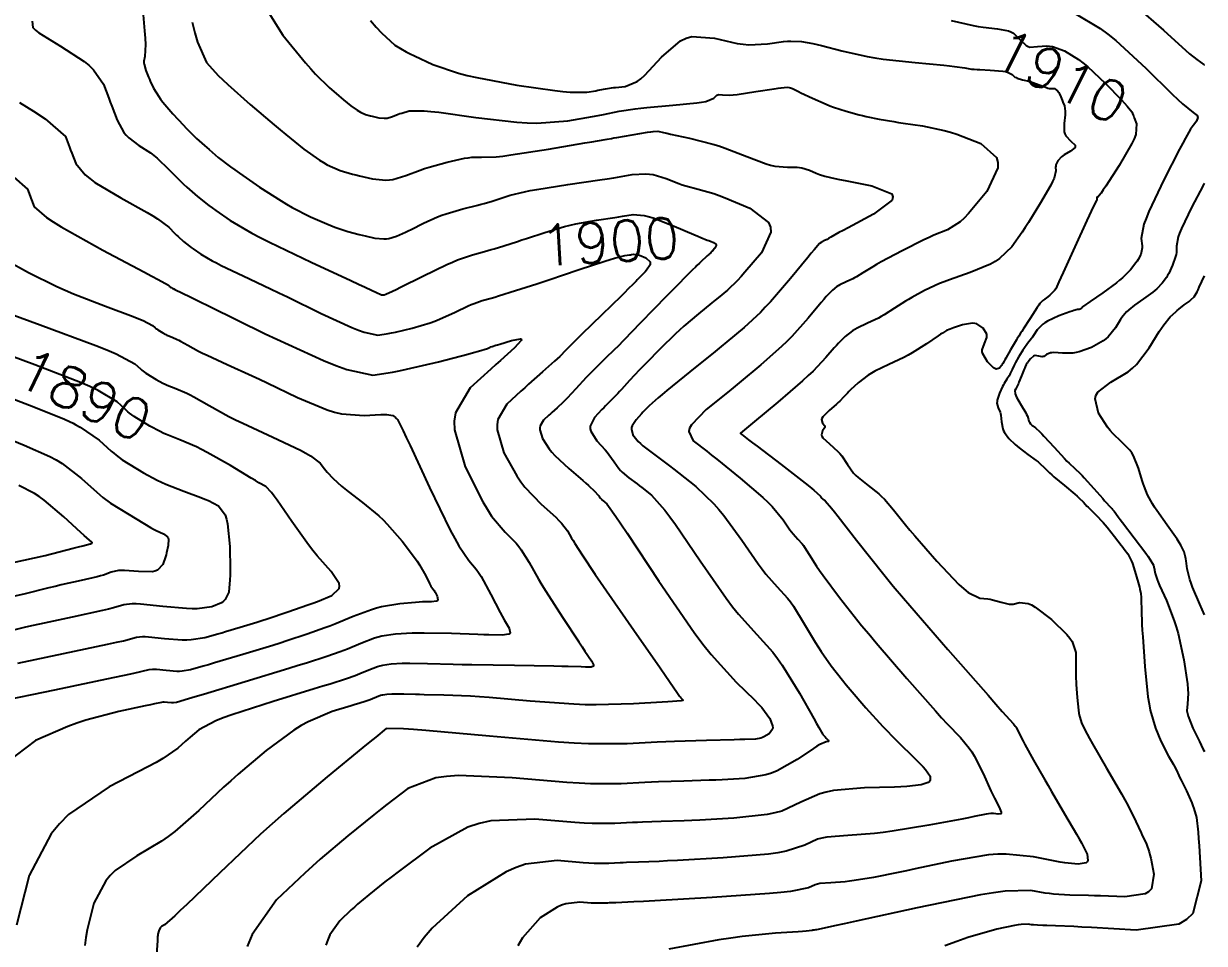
# Model space of a CAD drawing. Header units: metres. Extents: x 837476 to 838477, y 1189012 to 1191014.
# Drawn here: x 838366.5 to 838476.5, y 1189099.2 to 1189184.9 of the extents above; entities that cross this region are included whole.
import ezdxf

# ---------------------------------------------------------------- set-up
doc = ezdxf.new("R2010")
doc.units = ezdxf.units.M
doc.header["$LTSCALE"] = 0.3
doc.layers.add('COTAS 10', color=1, linetype='Continuous')
doc.layers.add('COTAS INT', color=252, linetype='Continuous')
doc.styles.get("Standard").update_dxf_attribs({"font": 'simplex.shx'})

msp = doc.modelspace()

# ---------------------------------------------------------------- linework, layer by layer
at = {"layer": 'COTAS 10'}
for points in [[(838367.297, 1189185.096), (838367.361, 1189184.512), (838367.6, 1189184.276), (838367.934, 1189184.009), (838369.941, 1189182.776), (838372.156, 1189181.357), (838372.621, 1189180.972), (838373.022, 1189180.59), (838373.938, 1189179.241), (838374.44, 1189177.921), (838374.58, 1189177.558), (838374.72, 1189177.197), (838375.231, 1189175.898), (838375.854, 1189174.749), (838376.065, 1189174.481), (838376.292, 1189174.235), (838377.251, 1189173.527), (838378.327, 1189172.842), (838378.629, 1189172.61), (838378.932, 1189172.359), (838380.037, 1189171.301), (838381.122, 1189170.198), (838381.412, 1189169.919), (838381.697, 1189169.651), (838382.69, 1189168.779), (838383.744, 1189167.949), (838384.068, 1189167.708), (838384.405, 1189167.462), (838385.739, 1189166.534), (838387.764, 1189165.355), (838388.538, 1189164.951), (838389.404, 1189164.514), (838393.301, 1189162.654), (838396.981, 1189160.952), (838397.711, 1189160.614), (838398.315, 1189160.333), (838399.452, 1189159.8), (838399.723, 1189159.675), (838399.781, 1189159.652), (838399.831, 1189159.634), (838399.952, 1189159.608), (838400.043, 1189159.622), (838400.075, 1189159.628), (838400.109, 1189159.635), (838400.257, 1189159.67), (838400.884, 1189159.955), (838401.22, 1189160.119), (838401.627, 1189160.321), (838403.685, 1189161.358), (838405.928, 1189162.442), (838406.452, 1189162.673), (838406.934, 1189162.874), (838408.323, 1189163.352), (838409.447, 1189163.651), (838409.762, 1189163.74), (838410.078, 1189163.831), (838410.347, 1189163.914), (838411.232, 1189164.183), (838412.525, 1189164.599), (838412.929, 1189164.732), (838413.353, 1189164.872), (838415.05, 1189165.439), (838416.9, 1189165.988), (838417.42, 1189166.118), (838417.944, 1189166.237), (838419.864, 1189166.584), (838421.571, 1189166.837), (838421.96, 1189166.896), (838422.312, 1189166.951), (838423.283, 1189167.111), (838424.315, 1189167.024), (838424.706, 1189166.922), (838425.143, 1189166.788), (838427.102, 1189166.022), (838428.946, 1189165.226), (838429.311, 1189165.072), (838429.612, 1189164.945), (838430.173, 1189164.727), (838430.356, 1189164.674), (838430.419, 1189164.651), (838430.488, 1189164.625), (838430.78, 1189164.503), (838431, 1189164.335), (838431.023, 1189164.279), (838431.03, 1189164.221), (838430.917, 1189163.977), (838430.722, 1189163.747), (838430.677, 1189163.696), (838430.635, 1189163.651), (838430.516, 1189163.536), (838430.407, 1189163.445), (838430.371, 1189163.416), (838430.333, 1189163.385), (838430.175, 1189163.257), (838429.559, 1189162.663), (838429.464, 1189162.569), (838429.232, 1189162.338), (838429.097, 1189162.203), (838428.836, 1189161.942), (838426.844, 1189159.935), (838424.796, 1189157.856), (838424.366, 1189157.415), (838423.995, 1189157.034), (838423.151, 1189156.144), (838422.516, 1189155.477), (838422.277, 1189155.236), (838422.01, 1189154.97), (838420.819, 1189153.804), (838419.545, 1189152.547), (838419.227, 1189152.224), (838418.924, 1189151.912), (838417.951, 1189150.872), (838417.151, 1189150.008), (838416.956, 1189149.806), (838416.772, 1189149.621), (838416.206, 1189149.085), (838415.713, 1189148.649), (838415.576, 1189148.527), (838415.439, 1189148.404), (838414.942, 1189147.954), (838414.623, 1189147.413), (838414.598, 1189147.233), (838414.6, 1189147.04), (838414.837, 1189146.235), (838415.47, 1189145.264), (838415.721, 1189144.966), (838416.006, 1189144.657), (838417.311, 1189143.434), (838418.605, 1189142.315), (838418.883, 1189142.069), (838419.126, 1189141.852), (838419.714, 1189141.301), (838420.017, 1189140.984), (838420.08, 1189140.913), (838420.135, 1189140.851), (838420.257, 1189140.691), (838420.332, 1189140.585), (838420.357, 1189140.557), (838420.384, 1189140.53), (838420.494, 1189140.438), (838420.622, 1189140.343), (838420.66, 1189140.314), (838420.699, 1189140.283), (838420.848, 1189140.163), (838421.684, 1189138.982), (838422.156, 1189138.282), (838422.731, 1189137.421), (838425.677, 1189132.964), (838428.986, 1189128.17), (838429.791, 1189127.095), (838430.548, 1189126.131), (838432.878, 1189123.56), (838434.586, 1189121.913), (838434.95, 1189121.53), (838435.268, 1189121.18), (838436.021, 1189120.179), (838436.285, 1189119.475), (838436.293, 1189119.311), (838436.273, 1189119.161), (838435.968, 1189118.729), (838435.477, 1189118.447), (838435.34, 1189118.391), (838435.203, 1189118.344), (838434.702, 1189118.254), (838433.695, 1189118.216), (838433.239, 1189118.203), (838432.705, 1189118.188), (838430.137, 1189118.124), (838427.135, 1189118.031), (838426.328, 1189117.998), (838425.531, 1189117.962), (838422.743, 1189117.806), (838419.122, 1189117.807), (838417.801, 1189117.869), (838416.341, 1189117.959), (838409.919, 1189118.507), (838403.986, 1189119.058), (838402.834, 1189119.148), (838401.896, 1189119.212), (838400.284, 1189119.221), (838399.303, 1189118.432), (838398.764, 1189117.993), (838398.108, 1189117.459), (838394.771, 1189114.733), (838390.746, 1189111.327), (838389.657, 1189110.364), (838388.578, 1189109.391), (838384.771, 1189105.806), (838381.707, 1189102.847), (838381.096, 1189102.269), (838380.589, 1189101.796), (838379.614, 1189100.963), (838379.35, 1189100.784), (838379.291, 1189100.723), (838379.237, 1189100.659), (838379.094, 1189100.386), (838379.012, 1189100.065), (838378.997, 1189099.97), (838378.985, 1189099.871), (838378.972, 1189099.492), (838378.842, 1189097.717)], [(838452.934, 1189185.171), (838454.958, 1189184.704), (838455.442, 1189184.611), (838455.893, 1189184.535), (838457.245, 1189184.39), (838458.259, 1189184.211), (838458.496, 1189184.112), (838458.715, 1189183.992), (838459.348, 1189183.382), (838459.909, 1189182.826), (838460.082, 1189182.742), (838460.263, 1189182.687), (838460.98, 1189182.736), (838461.83, 1189182.824), (838462.094, 1189182.793), (838462.371, 1189182.738), (838463.474, 1189182.339), (838464.783, 1189181.533), (838465.19, 1189181.222), (838465.615, 1189180.873), (838467.308, 1189179.292), (838468.789, 1189177.774), (838469.079, 1189177.464), (838469.318, 1189177.202), (838469.751, 1189176.656), (838469.878, 1189176.341), (838469.925, 1189176.226), (838469.976, 1189176.098), (838470.204, 1189175.535), (838470.112, 1189174.549), (838469.963, 1189174.155), (838469.759, 1189173.709), (838468.576, 1189171.66), (838467.33, 1189169.75), (838467.087, 1189169.39), (838466.889, 1189169.104), (838466.54, 1189168.686), (838466.498, 1189168.715), (838466.492, 1189168.712), (838466.489, 1189168.704), (838466.5, 1189168.634), (838466.493, 1189168.505), (838466.48, 1189168.459), (838466.461, 1189168.41), (838466.348, 1189168.195), (838465.967, 1189167.42), (838465.779, 1189167.017), (838465.554, 1189166.532), (838464.443, 1189164.1), (838463.35, 1189161.695), (838463.137, 1189161.226), (838462.963, 1189160.844), (838462.659, 1189160.176), (838462.544, 1189160.021), (838462.49, 1189159.963), (838462.426, 1189159.897), (838462.112, 1189159.6), (838461.782, 1189159.315), (838461.707, 1189159.256), (838461.64, 1189159.206), (838461.458, 1189159.097), (838461.195, 1189158.809), (838461.076, 1189158.646), (838460.938, 1189158.447), (838460.271, 1189157.427), (838459.625, 1189156.41), (838459.498, 1189156.212), (838459.395, 1189156.05), (838459.213, 1189155.77), (838459.077, 1189155.55), (838459.002, 1189155.426), (838458.912, 1189155.275), (838458.456, 1189154.501), (838458.003, 1189153.727), (838457.915, 1189153.576), (838457.844, 1189153.453), (838457.721, 1189153.234), (838457.664, 1189153.141), (838457.633, 1189153.097), (838457.596, 1189153.045), (838457.41, 1189152.79), (838457.101, 1189152.696), (838456.988, 1189152.745), (838456.862, 1189152.827), (838456.303, 1189153.395), (838455.871, 1189154.132), (838455.824, 1189154.321), (838455.809, 1189154.502), (838456.017, 1189155.102), (838456.254, 1189155.658), (838456.256, 1189155.811), (838456.232, 1189155.965), (838455.916, 1189156.521), (838455.321, 1189156.905), (838455.12, 1189156.951), (838454.903, 1189156.97), (838453.991, 1189156.821), (838453.145, 1189156.547), (838452.971, 1189156.488), (838452.822, 1189156.436), (838452.499, 1189156.308), (838452.117, 1189156.066), (838451.931, 1189155.943), (838451.709, 1189155.795), (838450.619, 1189155.055), (838449.279, 1189154.213), (838448.901, 1189154.001), (838448.519, 1189153.798), (838447.113, 1189153.139), (838445.806, 1189152.511), (838445.486, 1189152.327), (838445.185, 1189152.138), (838444.252, 1189151.421), (838443.549, 1189150.763), (838443.394, 1189150.611), (838443.256, 1189150.473), (838442.899, 1189150.087), (838442.542, 1189149.713), (838442.404, 1189149.584), (838442.25, 1189149.444), (838441.55, 1189148.842), (838440.963, 1189148.251), (838440.88, 1189148.118), (838440.83, 1189147.997), (838440.938, 1189147.67), (838441.138, 1189147.415), (838441.148, 1189147.339), (838441.137, 1189147.262), (838440.931, 1189146.964), (838440.829, 1189146.585), (838440.883, 1189146.456), (838440.973, 1189146.318), (838441.598, 1189145.73), (838442.377, 1189145.041), (838442.564, 1189144.837), (838442.738, 1189144.629), (838443.266, 1189143.832), (838443.831, 1189143.025), (838444.029, 1189142.81), (838444.246, 1189142.598), (838445.179, 1189141.867), (838446.183, 1189141.088), (838446.444, 1189140.848), (838446.698, 1189140.596), (838447.553, 1189139.598), (838448.664, 1189138.213), (838449.079, 1189137.718), (838449.54, 1189137.174), (838451.592, 1189134.806), (838453.636, 1189132.646), (838454.092, 1189132.234), (838454.5, 1189131.901), (838455.577, 1189131.371), (838456.349, 1189131.311), (838456.565, 1189131.275), (838456.782, 1189131.231), (838457.575, 1189131.001), (838458.325, 1189130.823), (838458.516, 1189130.811), (838458.699, 1189130.816), (838459.298, 1189130.968), (838460.089, 1189130.882), (838460.394, 1189130.736), (838460.735, 1189130.538), (838462.277, 1189129.381), (838463.708, 1189127.999), (838463.98, 1189127.658), (838464.198, 1189127.336), (838464.537, 1189126.323), (838464.528, 1189125.505), (838464.527, 1189125.305), (838464.526, 1189125.116), (838464.526, 1189124.531), (838464.549, 1189123.853), (838464.562, 1189123.606), (838464.578, 1189123.333), (838464.66, 1189122.135), (838464.787, 1189120.927), (838464.831, 1189120.649), (838464.879, 1189120.395), (838465.083, 1189119.682), (838465.578, 1189118.711), (838465.809, 1189118.296), (838466.082, 1189117.816), (838467.405, 1189115.554), (838468.79, 1189113.162), (838469.102, 1189112.602), (838469.382, 1189112.085), (838470.134, 1189110.584), (838470.619, 1189109.519), (838470.731, 1189109.277), (838470.833, 1189109.058), (838471.12, 1189108.455), (838471.361, 1189107.751), (838471.434, 1189107.468), (838471.509, 1189107.146), (838471.801, 1189105.665), (838471.574, 1189104.29), (838471.322, 1189104.034), (838470.988, 1189103.833), (838469.098, 1189103.56), (838466.839, 1189103.635), (838466.273, 1189103.653), (838465.731, 1189103.67), (838463.989, 1189103.722), (838462.471, 1189103.816), (838462.071, 1189103.859), (838461.68, 1189103.91), (838460.342, 1189104.156), (838457.938, 1189104.087), (838456.875, 1189103.94), (838455.639, 1189103.738), (838449.742, 1189102.543), (838444.06, 1189101.284), (838442.959, 1189101.04), (838442.064, 1189100.843), (838440.541, 1189100.51), (838440.37, 1189100.482), (838440.328, 1189100.476), (838440.289, 1189100.472), (838440.164, 1189100.463), (838440.066, 1189100.455), (838440.043, 1189100.45), (838440.023, 1189100.445), (838439.964, 1189100.418), (838439.414, 1189100.363), (838439.084, 1189100.34), (838438.677, 1189100.313), (838436.565, 1189100.188), (838433.448, 1189099.867), (838432.407, 1189099.717), (838431.29, 1189099.541), (838426.613, 1189098.682)], [(838365.952, 1189125.316), (838370.21, 1189126.211), (838374.332, 1189127.084), (838375.141, 1189127.262), (838375.806, 1189127.413), (838377.009, 1189127.729), (838377.57, 1189127.794), (838377.831, 1189127.787), (838378.137, 1189127.769), (838379.625, 1189127.611), (838381.288, 1189127.487), (838381.706, 1189127.49), (838382.105, 1189127.509), (838383.39, 1189127.715), (838384.602, 1189128.048), (838384.955, 1189128.149), (838385.316, 1189128.252), (838386.683, 1189128.656), (838388.222, 1189129.134), (838388.692, 1189129.285), (838389.181, 1189129.444), (838391.105, 1189130.084), (838392.98, 1189130.74), (838393.438, 1189130.909), (838393.871, 1189131.072), (838395.212, 1189131.617), (838395.913, 1189132.268), (838395.942, 1189132.498), (838395.899, 1189132.75), (838395.146, 1189133.843), (838393.842, 1189135.311), (838393.452, 1189135.8), (838393.049, 1189136.325), (838391.487, 1189138.521), (838390.116, 1189140.496), (838389.833, 1189140.882), (838389.593, 1189141.198), (838389.075, 1189141.761), (838388.419, 1189142.126), (838388.092, 1189142.318), (838387.701, 1189142.55), (838385.765, 1189143.713), (838383.615, 1189144.946), (838383.09, 1189145.222), (838382.595, 1189145.469), (838381.062, 1189146.124), (838379.819, 1189146.604), (838379.569, 1189146.715), (838379.509, 1189146.741), (838379.212, 1189146.879), (838378.26, 1189147.395), (838376.8, 1189148.289), (838376.382, 1189148.603), (838376.22, 1189148.74), (838376.036, 1189148.897), (838375.205, 1189149.645), (838373.446, 1189150.713), (838372.678, 1189151.073), (838371.788, 1189151.461), (838367.559, 1189153.093), (838363.411, 1189154.628)]]:
    msp.add_lwpolyline(points, dxfattribs=at)
at = {"layer": 'COTAS INT'}
for points in [[(838377.473, 1189187.594), (838377.774, 1189184.201), (838377.818, 1189183.519), (838377.843, 1189182.949), (838377.789, 1189181.82), (838377.701, 1189181.377), (838377.705, 1189181.24), (838377.722, 1189181.095), (838377.886, 1189180.52), (838378.147, 1189179.89), (838378.225, 1189179.712), (838378.305, 1189179.532), (838378.616, 1189178.869), (838379.088, 1189178.094), (838379.27, 1189177.844), (838379.474, 1189177.578), (838380.396, 1189176.491), (838381.387, 1189175.414), (838381.634, 1189175.154), (838381.87, 1189174.911), (838382.622, 1189174.174), (838383.343, 1189173.524), (838383.558, 1189173.335), (838383.78, 1189173.143), (838384.639, 1189172.418), (838385.778, 1189171.539), (838386.176, 1189171.249), (838386.61, 1189170.939), (838388.478, 1189169.653), (838390.485, 1189168.366), (838391.007, 1189168.056), (838391.515, 1189167.767), (838393.225, 1189166.889), (838394.742, 1189166.226), (838395.127, 1189166.072), (838395.497, 1189165.931), (838396.708, 1189165.529), (838397.772, 1189165.24), (838398.05, 1189165.171), (838398.321, 1189165.106), (838399.238, 1189164.911), (838400.077, 1189164.838), (838400.298, 1189164.85), (838400.514, 1189164.876), (838401.257, 1189165.09), (838402.072, 1189165.46), (838402.335, 1189165.585), (838402.614, 1189165.72), (838403.755, 1189166.288), (838405.073, 1189166.878), (838405.464, 1189167.025), (838405.866, 1189167.166), (838407.413, 1189167.62), (838408.817, 1189167.982), (838409.13, 1189168.066), (838409.409, 1189168.141), (838410.142, 1189168.353), (838410.717, 1189168.539), (838410.896, 1189168.598), (838411.085, 1189168.66), (838411.839, 1189168.912), (838413.157, 1189169.228), (838413.702, 1189169.331), (838414.323, 1189169.44), (838417.216, 1189169.891), (838420.201, 1189170.333), (838420.881, 1189170.437), (838421.497, 1189170.532), (838423.195, 1189170.813), (838424.461, 1189170.895), (838424.805, 1189170.866), (838425.146, 1189170.814), (838426.354, 1189170.442), (838427.54, 1189169.977), (838427.866, 1189169.867), (838428.193, 1189169.765), (838429.365, 1189169.466), (838430.811, 1189169.045), (838431.309, 1189168.866), (838431.85, 1189168.661), (838434.157, 1189167.696), (838435.896, 1189166.366), (838436.078, 1189165.931), (838436.131, 1189165.466), (838435.242, 1189163.545), (838433.701, 1189161.726), (838433.343, 1189161.326), (838433.014, 1189160.97), (838432.077, 1189160.058), (838431.211, 1189159.344), (838430.928, 1189159.113), (838430.627, 1189158.867), (838429.381, 1189157.859), (838428.001, 1189156.69), (838427.615, 1189156.342), (838427.226, 1189155.984), (838425.809, 1189154.606), (838424.504, 1189153.271), (838424.186, 1189152.94), (838423.887, 1189152.626), (838422.965, 1189151.63), (838422.221, 1189150.818), (838422.033, 1189150.62), (838421.854, 1189150.432), (838421.276, 1189149.851), (838420.714, 1189149.287), (838420.546, 1189149.112), (838420.371, 1189148.927), (838419.693, 1189148.191), (838419.29, 1189147.378), (838419.289, 1189147.145), (838419.336, 1189146.91), (838419.905, 1189146.033), (838420.687, 1189145.184), (838420.869, 1189144.966), (838421.036, 1189144.756), (838421.511, 1189144.059), (838421.954, 1189143.437), (838422.099, 1189143.275), (838422.255, 1189143.116), (838422.902, 1189142.576), (838423.655, 1189142.016), (838423.878, 1189141.845), (838424.107, 1189141.666), (838424.987, 1189140.961), (838426.246, 1189139.568), (838426.714, 1189138.956), (838427.234, 1189138.246), (838429.543, 1189134.863), (838431.959, 1189131.363), (838432.546, 1189130.578), (838433.099, 1189129.874), (838434.8, 1189127.997), (838436.307, 1189126.334), (838436.737, 1189125.764), (838437.172, 1189125.147), (838438.789, 1189122.524), (838440.128, 1189120.151), (838440.389, 1189119.692), (838440.602, 1189119.319), (838440.97, 1189118.685), (838441.035, 1189118.603), (838441.056, 1189118.577), (838441.078, 1189118.551), (838441.168, 1189118.447), (838441.271, 1189118.333), (838441.334, 1189118.27), (838441.455, 1189118.152), (838441.502, 1189118.055), (838441.487, 1189118.036), (838441.46, 1189118.021), (838441.261, 1189117.993), (838440.681, 1189117.737), (838440.413, 1189117.577), (838440.1, 1189117.38), (838438.581, 1189116.346), (838436.724, 1189115.292), (838436.197, 1189115.081), (838435.664, 1189114.905), (838433.692, 1189114.563), (838431.6, 1189114.46), (838430.992, 1189114.436), (838430.371, 1189114.413), (838428.023, 1189114.344), (838425.647, 1189114.27), (838425.008, 1189114.244), (838424.378, 1189114.216), (838422.171, 1189114.093), (838419.305, 1189114.093), (838418.259, 1189114.143), (838417.104, 1189114.213), (838412.021, 1189114.647), (838407.006, 1189114.844), (838405.893, 1189114.765), (838404.9, 1189114.629), (838402.31, 1189113.655), (838400.352, 1189112.156), (838399.757, 1189111.69), (838399.14, 1189111.2), (838396.719, 1189109.246), (838394.136, 1189107.053), (838393.416, 1189106.413), (838392.694, 1189105.76), (838390.072, 1189103.281), (838387.81, 1189100.054), (838387.316, 1189098.927)], [(838388.566, 1189187.143), (838390.657, 1189183.799), (838392.774, 1189181.241), (838393.262, 1189180.681), (838393.708, 1189180.184), (838394.961, 1189178.924), (838395.867, 1189178.151), (838396.094, 1189177.962), (838396.309, 1189177.784), (838396.999, 1189177.23), (838397.586, 1189176.812), (838397.737, 1189176.72), (838397.884, 1189176.638), (838398.37, 1189176.427), (838398.833, 1189176.289), (838398.965, 1189176.254), (838399.099, 1189176.219), (838399.594, 1189176.104), (838400.097, 1189176.059), (838400.235, 1189176.068), (838400.372, 1189176.087), (838400.865, 1189176.235), (838401.403, 1189176.441), (838401.569, 1189176.496), (838401.742, 1189176.551), (838402.429, 1189176.742), (838403.83, 1189176.762), (838404.453, 1189176.709), (838405.177, 1189176.631), (838408.644, 1189176.135), (838412.468, 1189175.687), (838413.419, 1189175.639), (838414.322, 1189175.623), (838417.194, 1189175.84), (838419.492, 1189176.237), (838420.033, 1189176.334), (838420.534, 1189176.426), (838422, 1189176.715), (838423.494, 1189176.956), (838424.013, 1189177.018), (838424.577, 1189177.078), (838426.991, 1189177.279), (838429.224, 1189177.496), (838429.673, 1189177.566), (838430.05, 1189177.641), (838430.799, 1189177.95), (838431.088, 1189178.201), (838431.174, 1189178.239), (838431.264, 1189178.263), (838431.608, 1189178.24), (838432.307, 1189178.218), (838432.62, 1189178.244), (838432.984, 1189178.284), (838434.729, 1189178.544), (838436.443, 1189178.82), (838436.788, 1189178.87), (838437.077, 1189178.909), (838437.653, 1189178.956), (838437.853, 1189178.919), (838437.905, 1189178.905), (838437.956, 1189178.89), (838438.128, 1189178.822), (838438.512, 1189178.639), (838438.697, 1189178.55), (838438.916, 1189178.446), (838439.988, 1189177.932), (838441.26, 1189177.368), (838441.605, 1189177.232), (838441.946, 1189177.103), (838443.151, 1189176.711), (838444.341, 1189176.396), (838444.672, 1189176.316), (838445.005, 1189176.239), (838446.216, 1189175.987), (838447.576, 1189175.749), (838448.003, 1189175.68), (838448.453, 1189175.609), (838450.258, 1189175.346), (838452.273, 1189174.929), (838452.855, 1189174.763), (838453.448, 1189174.574), (838455.672, 1189173.708), (838457.153, 1189172.409), (838457.277, 1189171.947), (838457.276, 1189171.442), (838456.237, 1189169.248), (838454.55, 1189167.188), (838454.14, 1189166.767), (838453.755, 1189166.411), (838452.572, 1189165.666), (838451.303, 1189165.171), (838450.865, 1189164.974), (838450.388, 1189164.75), (838448.353, 1189163.723), (838446.402, 1189162.681), (838445.98, 1189162.448), (838445.608, 1189162.239), (838444.689, 1189161.682), (838444.092, 1189161.307), (838443.924, 1189161.213), (838443.754, 1189161.122), (838443.128, 1189160.829), (838442.546, 1189160.549), (838442.404, 1189160.467), (838442.27, 1189160.383), (838441.854, 1189160.064), (838441.288, 1189159.463), (838441.059, 1189159.201), (838440.799, 1189158.898), (838439.598, 1189157.459), (838438.069, 1189155.751), (838437.602, 1189155.279), (838437.115, 1189154.807), (838435.198, 1189153.104), (838433.175, 1189151.427), (838432.621, 1189150.973), (838432.071, 1189150.522), (838430.105, 1189148.927), (838428.733, 1189147.526), (838428.555, 1189147.197), (838428.466, 1189146.895), (838428.878, 1189146.017), (838430.15, 1189145.054), (838430.604, 1189144.698), (838431.101, 1189144.303), (838433.265, 1189142.555), (838435.371, 1189140.74), (838435.832, 1189140.304), (838436.24, 1189139.896), (838437.274, 1189138.661), (838437.904, 1189137.749), (838438.057, 1189137.544), (838438.201, 1189137.361), (838438.645, 1189136.872), (838439.038, 1189136.438), (838439.15, 1189136.29), (838439.263, 1189136.129), (838439.684, 1189135.445), (838440.382, 1189134.366), (838440.669, 1189133.956), (838440.997, 1189133.498), (838442.524, 1189131.44), (838444.576, 1189128.837), (838445.236, 1189128.035), (838445.935, 1189127.198), (838448.792, 1189123.878), (838451.455, 1189120.875), (838452.032, 1189120.237), (838452.54, 1189119.683), (838453.797, 1189118.382), (838454.608, 1189117.411), (838454.834, 1189117.066), (838455.062, 1189116.687), (838455.891, 1189115.042), (838456.629, 1189113.427), (838456.799, 1189113.067), (838456.954, 1189112.745), (838457.389, 1189111.896), (838457.578, 1189111.43), (838457.579, 1189111.35), (838457.556, 1189111.29), (838457.288, 1189111.249), (838456.863, 1189111.306), (838456.743, 1189111.308), (838456.621, 1189111.304), (838456.17, 1189111.241), (838455.074, 1189111.024), (838454.545, 1189110.923), (838453.918, 1189110.804), (838450.842, 1189110.227), (838447.424, 1189109.662), (838446.582, 1189109.549), (838445.785, 1189109.457), (838443.283, 1189109.283), (838441.325, 1189109.116), (838440.871, 1189109.028), (838440.455, 1189108.921), (838439.273, 1189108.382), (838437.539, 1189107.797), (838436.776, 1189107.661), (838435.891, 1189107.537), (838431.672, 1189107.181), (838427.41, 1189106.948), (838426.498, 1189106.901), (838425.702, 1189106.862), (838423.795, 1189106.785), (838422.671, 1189106.75), (838422.369, 1189106.737), (838422.071, 1189106.724), (838421.027, 1189106.666), (838419.671, 1189106.666), (838419.177, 1189106.689), (838418.63, 1189106.723), (838416.226, 1189106.928), (838413.275, 1189106.589), (838412.383, 1189106.279), (838411.46, 1189105.875), (838407.856, 1189103.637), (838404.56, 1189100.641), (838403.83, 1189099.76), (838403.18, 1189098.855)], [(838464.399, 1189185.854), (838466.813, 1189184.414), (838467.525, 1189183.885), (838468.257, 1189183.3), (838471.06, 1189180.718), (838473.517, 1189178.294), (838474.031, 1189177.808), (838474.473, 1189177.402), (838475.468, 1189176.608), (838475.835, 1189176.319), (838475.882, 1189176.233), (838475.904, 1189176.143), (838475.786, 1189175.795), (838475.533, 1189175.459), (838475.471, 1189175.376), (838475.412, 1189175.299), (838475.226, 1189175.058), (838474.745, 1189174.205), (838474.5, 1189173.742), (838474.206, 1189173.18), (838472.741, 1189170.33), (838471.335, 1189167.37), (838471.078, 1189166.738), (838470.879, 1189166.188), (838470.638, 1189164.881), (838470.711, 1189164.177), (838470.71, 1189164.007), (838470.7, 1189163.849), (838470.587, 1189163.368), (838470.334, 1189162.904), (838470.237, 1189162.755), (838470.127, 1189162.598), (838469.632, 1189161.96), (838468.886, 1189161.207), (838468.618, 1189160.978), (838468.325, 1189160.74), (838467.044, 1189159.806), (838465.872, 1189159.004), (838465.647, 1189158.849), (838465.465, 1189158.724), (838465.166, 1189158.515), (838465.144, 1189158.487), (838465.137, 1189158.477), (838465.129, 1189158.465), (838465.095, 1189158.411), (838465.048, 1189158.353), (838465.032, 1189158.338), (838465.014, 1189158.325), (838464.94, 1189158.283), (838464.85, 1189158.255), (838464.823, 1189158.251), (838464.796, 1189158.249), (838464.687, 1189158.254), (838464.352, 1189158.171), (838464.181, 1189158.113), (838463.976, 1189158.04), (838462.953, 1189157.652), (838461.886, 1189157.156), (838461.653, 1189157.016), (838461.448, 1189156.874), (838460.933, 1189156.351), (838460.591, 1189155.832), (838460.495, 1189155.693), (838460.397, 1189155.555), (838460.039, 1189155.075), (838459.688, 1189154.598), (838459.594, 1189154.463), (838459.503, 1189154.325), (838459.187, 1189153.817), (838458.912, 1189153.324), (838458.846, 1189153.197), (838458.785, 1189153.073), (838458.601, 1189152.659), (838458.432, 1189152.286), (838458.38, 1189152.188), (838458.326, 1189152.092), (838458.111, 1189151.767), (838457.866, 1189151.378), (838457.793, 1189151.242), (838457.717, 1189151.095), (838457.424, 1189150.459), (838457.217, 1189149.816), (838457.196, 1189149.664), (838457.191, 1189149.523), (838457.301, 1189149.106), (838457.477, 1189148.695), (838457.514, 1189148.557), (838457.544, 1189148.409), (838457.61, 1189147.79), (838457.734, 1189147.133), (838457.802, 1189146.962), (838457.885, 1189146.795), (838458.303, 1189146.232), (838458.886, 1189145.683), (838459.073, 1189145.525), (838459.27, 1189145.364), (838460.074, 1189144.764), (838460.842, 1189144.198), (838461.017, 1189144.059), (838461.175, 1189143.927), (838461.609, 1189143.516), (838462.096, 1189143.043), (838462.286, 1189142.872), (838462.501, 1189142.684), (838463.48, 1189141.861), (838464.444, 1189141.054), (838464.649, 1189140.875), (838464.827, 1189140.717), (838465.249, 1189140.307), (838465.577, 1189139.955), (838465.696, 1189139.833), (838465.827, 1189139.699), (838466.403, 1189139.127), (838467.069, 1189138.427), (838467.257, 1189138.213), (838467.446, 1189137.99), (838468.145, 1189137.111), (838468.766, 1189136.292), (838468.906, 1189136.108), (838469.032, 1189135.941), (838469.375, 1189135.491), (838469.645, 1189134.998), (838469.726, 1189134.804), (838469.809, 1189134.585), (838470.13, 1189133.589), (838470.406, 1189132.611), (838470.462, 1189132.404), (838470.508, 1189132.225), (838470.598, 1189131.808), (838470.624, 1189131.436), (838470.629, 1189131.285), (838470.634, 1189131.112), (838470.645, 1189130.315), (838470.697, 1189128.934), (838470.727, 1189128.394), (838470.765, 1189127.786), (838470.958, 1189125.019), (838471.256, 1189122.18), (838471.359, 1189121.526), (838471.471, 1189120.929), (838471.951, 1189119.252), (838472.467, 1189118.063), (838472.603, 1189117.774), (838472.734, 1189117.503), (838473.181, 1189116.672), (838473.552, 1189116.032), (838473.635, 1189115.882), (838473.71, 1189115.744), (838473.911, 1189115.343), (838474.144, 1189114.85), (838474.239, 1189114.654), (838474.347, 1189114.432), (838474.847, 1189113.414), (838475.344, 1189112.313), (838475.451, 1189112.038), (838475.544, 1189111.775), (838475.767, 1189110.936), (838475.919, 1189109.573), (838475.968, 1189108.981), (838476.019, 1189108.295), (838476.227, 1189105.044), (838475.435, 1189101.995), (838474.856, 1189101.436), (838474.121, 1189101.002), (838470.165, 1189100.468), (838465.985, 1189100.696), (838465.109, 1189100.742), (838464.354, 1189100.78), (838462.643, 1189100.859), (838461.83, 1189100.886), (838461.641, 1189100.893), (838461.469, 1189100.898), (838460.978, 1189100.913), (838460.606, 1189100.936), (838460.508, 1189100.947), (838460.412, 1189100.959), (838460.084, 1189101.019), (838459.447, 1189100.992), (838459.157, 1189100.949), (838458.817, 1189100.892), (838457.178, 1189100.556), (838454.475, 1189099.755), (838453.464, 1189099.404), (838452.341, 1189098.997)], [(838470.119, 1189186.512), (838472.705, 1189184.266), (838475.123, 1189182.075), (838475.804, 1189181.544), (838476.488, 1189181.047), (838476.514, 1189181.031)], [(838382.206, 1189185.017), (838382.455, 1189184.021), (838382.698, 1189183.166), (838383.529, 1189181.258), (838384.636, 1189180.06), (838385.054, 1189179.653), (838385.52, 1189179.213), (838387.606, 1189177.353), (838389.835, 1189175.453), (838390.391, 1189174.988), (838390.921, 1189174.549), (838392.618, 1189173.186), (838394.063, 1189172.159), (838394.435, 1189171.932), (838394.794, 1189171.731), (838395.989, 1189171.211), (838397.13, 1189170.872), (838397.454, 1189170.784), (838397.783, 1189170.699), (838399.002, 1189170.416), (838400.238, 1189170.304), (838400.577, 1189170.328), (838400.916, 1189170.375), (838402.127, 1189170.739), (838403.45, 1189171.246), (838403.858, 1189171.382), (838404.285, 1189171.516), (838405.976, 1189171.986), (838407.566, 1189172.333), (838407.929, 1189172.39), (838408.258, 1189172.43), (838409.166, 1189172.431), (838410.541, 1189172.48), (838411.165, 1189172.55), (838411.895, 1189172.645), (838415.407, 1189173.191), (838418.799, 1189173.761), (838419.453, 1189173.872), (838419.983, 1189173.961), (838420.868, 1189174.113), (838421.275, 1189174.187), (838421.503, 1189174.228), (838421.782, 1189174.278), (838423.209, 1189174.532), (838424.644, 1189174.772), (838424.928, 1189174.813), (838425.164, 1189174.844), (838425.606, 1189174.862), (838426.133, 1189174.728), (838426.422, 1189174.663), (838426.773, 1189174.586), (838428.557, 1189174.205), (838430.706, 1189173.663), (838431.287, 1189173.484), (838431.861, 1189173.293), (838433.886, 1189172.499), (838435.672, 1189171.813), (838436.096, 1189171.691), (838436.49, 1189171.597), (838437.66, 1189171.503), (838438.569, 1189171.518), (838438.799, 1189171.494), (838439.019, 1189171.458), (838439.737, 1189171.224), (838440.352, 1189170.946), (838440.507, 1189170.883), (838440.657, 1189170.824), (838441.144, 1189170.661), (838442.089, 1189170.448), (838442.527, 1189170.358), (838443.042, 1189170.255), (838445.538, 1189169.774), (838447.383, 1189169.021), (838447.487, 1189168.748), (838447.415, 1189168.446), (838445.685, 1189167.119), (838443.325, 1189165.873), (838442.855, 1189165.623), (838442.466, 1189165.413), (838441.724, 1189164.995), (838441.499, 1189164.854), (838441.371, 1189164.784), (838441.135, 1189164.674), (838440.916, 1189164.568), (838440.862, 1189164.538), (838440.812, 1189164.506), (838440.655, 1189164.386), (838440.157, 1189163.812), (838439.891, 1189163.495), (838439.57, 1189163.11), (838437.948, 1189161.144), (838436.081, 1189158.977), (838435.604, 1189158.463), (838435.146, 1189157.987), (838433.638, 1189156.581), (838432.016, 1189155.243), (838431.486, 1189154.81), (838430.921, 1189154.35), (838428.587, 1189152.461), (838426.443, 1189150.716), (838425.997, 1189150.347), (838425.616, 1189150.026), (838424.775, 1189149.278), (838424.331, 1189148.819), (838424.2, 1189148.681), (838424.067, 1189148.538), (838423.558, 1189147.981), (838423.19, 1189147.406), (838423.145, 1189147.252), (838423.126, 1189147.101), (838423.263, 1189146.571), (838423.759, 1189145.973), (838423.966, 1189145.778), (838424.203, 1189145.571), (838425.309, 1189144.715), (838426.687, 1189143.69), (838427.096, 1189143.376), (838427.515, 1189143.049), (838429.126, 1189141.758), (838430.808, 1189140.154), (838431.273, 1189139.63), (838431.737, 1189139.071), (838433.409, 1189136.762), (838434.931, 1189134.556), (838435.302, 1189134.061), (838435.65, 1189133.617), (838436.723, 1189132.434), (838437.672, 1189131.386), (838437.943, 1189131.027), (838438.217, 1189130.638), (838439.237, 1189128.984), (838440.255, 1189127.259), (838440.529, 1189126.824), (838440.8, 1189126.408), (838441.747, 1189125.062), (838442.806, 1189123.72), (838443.146, 1189123.306), (838443.507, 1189122.874), (838444.98, 1189121.162), (838446.554, 1189119.425), (838446.979, 1189118.977), (838447.399, 1189118.544), (838450.075, 1189115.921), (838450.321, 1189115.657), (838450.531, 1189115.42), (838450.979, 1189114.786), (838450.973, 1189114.385), (838450.896, 1189114.295), (838450.787, 1189114.213), (838450.121, 1189113.991), (838448.777, 1189113.846), (838448.241, 1189113.812), (838447.633, 1189113.781), (838444.842, 1189113.693), (838441.954, 1189113.447), (838441.285, 1189113.316), (838440.672, 1189113.159), (838438.927, 1189112.364), (838437.132, 1189111.545), (838436.487, 1189111.371), (838435.777, 1189111.221), (838432.682, 1189110.872), (838429.505, 1189110.704), (838428.745, 1189110.668), (838428.036, 1189110.637), (838425.909, 1189110.564), (838424.159, 1189110.51), (838423.688, 1189110.491), (838423.224, 1189110.47), (838421.599, 1189110.379), (838419.488, 1189110.379), (838418.718, 1189110.416), (838417.867, 1189110.468), (838414.124, 1189110.788), (838410.026, 1189110.631), (838408.951, 1189110.383), (838407.903, 1189110.046), (838404.336, 1189108.088), (838401.401, 1189105.881), (838400.751, 1189105.387), (838400.171, 1189104.942), (838398.666, 1189103.759), (838397.616, 1189102.867), (838397.323, 1189102.607), (838397.03, 1189102.341), (838395.964, 1189101.334), (838395.044, 1189100.022), (838394.844, 1189099.564), (838394.666, 1189099.065)], [(838398.811, 1189185.163), (838399.356, 1189184.548), (838399.84, 1189184.023), (838401.082, 1189182.877), (838402.144, 1189182.263), (838402.514, 1189182.072), (838402.916, 1189181.873), (838404.642, 1189181.082), (838407.02, 1189180.27), (838407.834, 1189180.057), (838408.714, 1189179.849), (838412.455, 1189179.145), (838415.999, 1189178.637), (838416.755, 1189178.554), (838417.414, 1189178.495), (838418.981, 1189178.49), (838419.815, 1189178.634), (838420.012, 1189178.669), (838420.194, 1189178.703), (838420.726, 1189178.807), (838421.269, 1189178.895), (838421.457, 1189178.917), (838421.662, 1189178.939), (838422.538, 1189179.012), (838423.655, 1189179.473), (838424.012, 1189179.739), (838424.389, 1189180.066), (838425.92, 1189181.747), (838427.693, 1189183.281), (838428.223, 1189183.515), (838428.769, 1189183.666), (838430.881, 1189183.521), (838432.991, 1189183.024), (838433.535, 1189182.953), (838434.062, 1189182.911), (838435.823, 1189183), (838437.308, 1189183.202), (838437.661, 1189183.232), (838437.989, 1189183.249), (838438.964, 1189183.218), (838440.037, 1189183.019), (838440.426, 1189182.931), (838440.856, 1189182.828), (838442.741, 1189182.341), (838445.094, 1189181.82), (838445.819, 1189181.696), (838446.574, 1189181.582), (838449.567, 1189181.246), (838452.224, 1189181.001), (838452.769, 1189180.945), (838453.23, 1189180.894), (838454.205, 1189180.751), (838454.831, 1189180.652), (838455.072, 1189180.629), (838455.343, 1189180.608), (838455.598, 1189180.596), (838456.566, 1189180.546), (838457.741, 1189180.453), (838457.98, 1189180.412), (838458.183, 1189180.365), (838458.606, 1189180.141), (838458.864, 1189179.905), (838458.963, 1189179.85), (838459.073, 1189179.8), (838459.568, 1189179.657), (838460.168, 1189179.509), (838460.344, 1189179.456), (838460.524, 1189179.397), (838461.209, 1189179.141), (838461.807, 1189178.915), (838461.932, 1189178.876), (838462.039, 1189178.846), (838462.281, 1189178.821), (838462.4, 1189178.846), (838462.43, 1189178.848), (838462.458, 1189178.847), (838462.549, 1189178.824), (838462.641, 1189178.767), (838462.669, 1189178.746), (838462.699, 1189178.721), (838462.817, 1189178.611), (838462.942, 1189178.451), (838462.977, 1189178.394), (838463.011, 1189178.333), (838463.132, 1189178.071), (838463.257, 1189177.76), (838463.293, 1189177.668), (838463.329, 1189177.574), (838463.467, 1189177.214), (838463.552, 1189176.737), (838463.555, 1189176.587), (838463.555, 1189176.569), (838463.549, 1189176.385), (838463.454, 1189175.592), (838463.458, 1189174.793), (838463.514, 1189174.605), (838463.594, 1189174.433), (838464.083, 1189173.933), (838464.47, 1189173.546), (838464.486, 1189173.445), (838464.462, 1189173.346), (838464.045, 1189173.008), (838463.454, 1189172.674), (838463.32, 1189172.576), (838463.198, 1189172.477), (838462.866, 1189172.099), (838462.685, 1189171.716), (838462.658, 1189171.613), (838462.642, 1189171.512), (838462.669, 1189171.156), (838462.51, 1189170.487), (838462.376, 1189170.189), (838462.203, 1189169.841), (838461.257, 1189168.176), (838460.116, 1189166.342), (838459.821, 1189165.889), (838459.534, 1189165.458), (838458.576, 1189164.097), (838457.434, 1189162.994), (838457.033, 1189162.725), (838456.595, 1189162.472), (838454.704, 1189161.693), (838452.751, 1189161.026), (838452.273, 1189160.843), (838451.823, 1189160.662), (838450.426, 1189160.015), (838449.26, 1189159.374), (838448.955, 1189159.195), (838448.659, 1189159.017), (838447.654, 1189158.368), (838446.686, 1189157.76), (838446.412, 1189157.607), (838446.136, 1189157.46), (838445.12, 1189156.984), (838444.176, 1189156.53), (838443.945, 1189156.397), (838443.728, 1189156.261), (838443.053, 1189155.743), (838442.419, 1189155.113), (838442.227, 1189154.906), (838442.027, 1189154.685), (838441.249, 1189153.773), (838440.058, 1189152.526), (838439.599, 1189152.095), (838439.084, 1189151.627), (838436.759, 1189149.626), (838434.591, 1189147.819), (838433.84, 1189147.194), (838433.298, 1189146.742), (838433.284, 1189146.728), (838433.282, 1189146.722), (838433.286, 1189146.713), (838433.313, 1189146.692), (838433.327, 1189146.681), (838433.343, 1189146.668), (838433.424, 1189146.602), (838434.044, 1189146.125), (838434.401, 1189145.852), (838434.837, 1189145.519), (838437.081, 1189143.807), (838439.326, 1189142.074), (838439.763, 1189141.727), (838440.12, 1189141.438), (838440.744, 1189140.873), (838440.873, 1189140.689), (838440.918, 1189140.64), (838440.967, 1189140.592), (838441.18, 1189140.425), (838441.772, 1189139.767), (838442.061, 1189139.409), (838442.404, 1189138.974), (838444.092, 1189136.771), (838446.64, 1189133.567), (838447.524, 1189132.502), (838448.485, 1189131.36), (838452.604, 1189126.593), (838456.355, 1189122.325), (838457.085, 1189121.497), (838457.681, 1189120.823), (838458.72, 1189119.666), (838458.887, 1189119.466), (838458.934, 1189119.395), (838458.981, 1189119.316), (838459.152, 1189118.977), (838459.48, 1189118.33), (838459.626, 1189118.057), (838459.796, 1189117.745), (838460.608, 1189116.279), (838461.639, 1189114.463), (838461.947, 1189113.929), (838462.265, 1189113.381), (838463.494, 1189111.291), (838464.601, 1189109.391), (838464.842, 1189108.962), (838465.054, 1189108.576), (838465.585, 1189107.535), (838465.666, 1189106.926), (838465.595, 1189106.813), (838465.484, 1189106.723), (838464.746, 1189106.596), (838463.501, 1189106.72), (838463.07, 1189106.788), (838462.602, 1189106.871), (838460.6, 1189107.292), (838458.061, 1189107.545), (838457.255, 1189107.522), (838456.404, 1189107.458), (838452.956, 1189106.892), (838449.567, 1189106.154), (838448.752, 1189105.981), (838447.991, 1189105.823), (838445.692, 1189105.369), (838443.897, 1189105.072), (838443.455, 1189105.013), (838443.037, 1189104.964), (838441.723, 1189104.873), (838440.696, 1189104.785), (838440.457, 1189104.739), (838440.239, 1189104.683), (838439.618, 1189104.4), (838437.947, 1189104.05), (838437.066, 1189103.952), (838436.005, 1189103.853), (838430.662, 1189103.49), (838425.315, 1189103.192), (838424.251, 1189103.134), (838423.367, 1189103.087), (838421.681, 1189103.005), (838421.183, 1189102.989), (838421.049, 1189102.984), (838420.917, 1189102.978), (838420.455, 1189102.952), (838419.854, 1189102.952), (838419.635, 1189102.963), (838419.393, 1189102.978), (838418.329, 1189103.068), (838417.021, 1189102.918), (838416.627, 1189102.781), (838416.217, 1189102.602), (838414.621, 1189101.611), (838412.985, 1189099.741), (838412.551, 1189099.008)], [(838366.128, 1189177.539), (838367.429, 1189176.729), (838368.496, 1189176.024), (838370.396, 1189174.351), (838370.77, 1189173.367), (838370.875, 1189173.096), (838370.979, 1189172.826), (838371.361, 1189171.858), (838372.238, 1189170.782), (838372.656, 1189170.444), (838373.15, 1189170.089), (838375.563, 1189168.661), (838378.015, 1189167.301), (838378.533, 1189166.988), (838378.982, 1189166.704), (838380.019, 1189165.907), (838380.586, 1189165.33), (838380.738, 1189165.184), (838380.887, 1189165.044), (838381.406, 1189164.588), (838381.957, 1189164.155), (838382.126, 1189164.029), (838382.303, 1189163.9), (838382.999, 1189163.415), (838384.058, 1189162.799), (838384.463, 1189162.588), (838384.915, 1189162.359), (838386.952, 1189161.387), (838389.499, 1189160.191), (838390.274, 1189159.821), (838391.079, 1189159.434), (838394.235, 1189157.897), (838397.081, 1189156.585), (838397.69, 1189156.34), (838398.222, 1189156.147), (838399.494, 1189155.877), (838400.453, 1189156.017), (838400.786, 1189156.082), (838401.149, 1189156.159), (838402.707, 1189156.531), (838404.384, 1189157.027), (838404.822, 1189157.182), (838405.249, 1189157.344), (838406.698, 1189157.994), (838407.924, 1189158.586), (838408.211, 1189158.712), (838408.474, 1189158.822), (838409.233, 1189159.083), (838410.077, 1189159.32), (838410.394, 1189159.414), (838410.747, 1189159.521), (838412.321, 1189160.012), (838414.333, 1189160.66), (838414.961, 1189160.866), (838415.621, 1189161.084), (838416.705, 1189161.447), (838418.261, 1189161.966), (838420.642, 1189162.749), (838421.138, 1189162.904), (838421.564, 1189163.033), (838422.513, 1189163.278), (838422.941, 1189163.341), (838423.039, 1189163.356), (838423.127, 1189163.37), (838423.371, 1189163.41), (838423.652, 1189163.378), (838423.764, 1189163.347), (838423.891, 1189163.306), (838424.473, 1189163.074), (838424.876, 1189162.692), (838424.891, 1189162.556), (838424.863, 1189162.407), (838424.528, 1189161.924), (838424.412, 1189161.758), (838423.805, 1189161.143), (838423.679, 1189161.014), (838423.572, 1189160.904), (838423.338, 1189160.658), (838422.812, 1189160.136), (838422.52, 1189159.851), (838422.166, 1189159.507), (838420.361, 1189157.757), (838418.501, 1189155.945), (838418.111, 1189155.561), (838417.777, 1189155.228), (838417.021, 1189154.453), (838416.446, 1189153.874), (838416.224, 1189153.666), (838415.976, 1189153.437), (838414.854, 1189152.437), (838413.554, 1189151.288), (838413.192, 1189150.965), (838412.831, 1189150.641), (838411.519, 1189149.452), (838410.677, 1189148.025), (838410.611, 1189147.55), (838410.617, 1189147.041), (838411.243, 1189144.916), (838412.445, 1189142.752), (838412.815, 1189142.219), (838413.201, 1189141.715), (838414.726, 1189140.133), (838416.091, 1189138.902), (838416.376, 1189138.619), (838416.621, 1189138.362), (838417.167, 1189137.644), (838417.55, 1189136.962), (838417.691, 1189136.728), (838417.848, 1189136.474), (838418.544, 1189135.393), (838419.767, 1189133.583), (838420.257, 1189132.87), (838420.812, 1189132.064), (838423.363, 1189128.388), (838425.797, 1189124.887), (838426.279, 1189124.192), (838426.678, 1189123.617), (838427.426, 1189122.529), (838427.618, 1189122.253), (838427.667, 1189122.189), (838427.713, 1189122.131), (838427.866, 1189121.967), (838427.937, 1189121.863), (838427.933, 1189121.843), (838427.918, 1189121.826), (838427.778, 1189121.797), (838426.967, 1189121.752), (838426.529, 1189121.725), (838425.999, 1189121.691), (838423.315, 1189121.52), (838419.842, 1189121.431), (838418.814, 1189121.45), (838417.758, 1189121.488), (838413.706, 1189121.784), (838409.892, 1189122.126), (838408.987, 1189122.194), (838408.146, 1189122.25), (838405.653, 1189122.353), (838403.822, 1189122.381), (838403.398, 1189122.388), (838403.011, 1189122.396), (838401.917, 1189122.426), (838401.153, 1189122.443), (838400.975, 1189122.443), (838400.812, 1189122.441), (838400.343, 1189122.415), (838399.967, 1189122.352), (838399.863, 1189122.325), (838399.758, 1189122.295), (838399.377, 1189122.153), (838398.998, 1189121.995), (838398.792, 1189121.915), (838398.426, 1189121.784), (838397.72, 1189121.561), (838397.403, 1189121.464), (838397.033, 1189121.351), (838395.259, 1189120.814), (838393.026, 1189119.868), (838392.367, 1189119.498), (838391.69, 1189119.08), (838389.101, 1189117.176), (838386.493, 1189114.976), (838385.805, 1189114.37), (838385.132, 1189113.766), (838382.824, 1189111.599), (838380.591, 1189109.641), (838379.966, 1189109.169), (838379.337, 1189108.727), (838377.04, 1189107.383), (838375.018, 1189106.008), (838374.563, 1189105.546), (838374.154, 1189105.049), (838373.054, 1189102.96), (838372.422, 1189100.499), (838372.308, 1189099.767), (838372.22, 1189099.013)], [(838365.601, 1189170.565), (838366.854, 1189169.462), (838367.101, 1189168.813), (838367.169, 1189168.634), (838367.238, 1189168.456), (838367.49, 1189167.818), (838368.623, 1189166.815), (838369.248, 1189166.407), (838370.007, 1189165.942), (838373.875, 1189163.794), (838377.703, 1189161.76), (838378.438, 1189161.367), (838379.031, 1189161.048), (838380.002, 1189160.512), (838380.051, 1189160.462), (838380.077, 1189160.438), (838380.122, 1189160.398), (838380.17, 1189160.36), (838380.184, 1189160.35), (838380.2, 1189160.338), (838380.26, 1189160.296), (838380.352, 1189160.243), (838380.387, 1189160.225), (838380.426, 1189160.205), (838380.603, 1189160.12), (838382.018, 1189159.43), (838382.837, 1189159.028), (838383.842, 1189158.535), (838389.018, 1189155.993), (838394.44, 1189153.494), (838395.6, 1189153.028), (838396.612, 1189152.66), (838399.036, 1189152.146), (838400.862, 1189152.412), (838401.498, 1189152.537), (838402.189, 1189152.683), (838405.156, 1189153.391), (838407.883, 1189154.099), (838408.424, 1189154.244), (838408.871, 1189154.367), (838409.712, 1189154.63), (838409.921, 1189154.73), (838409.969, 1189154.752), (838410.014, 1189154.771), (838410.143, 1189154.815), (838410.485, 1189154.918), (838410.664, 1189154.974), (838410.88, 1189155.041), (838411.963, 1189155.383), (838412.808, 1189155.529), (838412.874, 1189155.473), (838412.867, 1189155.376), (838412.234, 1189154.677), (838410.925, 1189153.515), (838410.492, 1189153.125), (838410.028, 1189152.707), (838408.097, 1189150.95), (838406.732, 1189148.637), (838406.624, 1189147.867), (838406.634, 1189147.042), (838407.649, 1189143.596), (838409.3, 1189140.344), (838409.712, 1189139.641), (838410.104, 1189139.023), (838411.355, 1189137.503), (838412.383, 1189136.486), (838412.634, 1189136.184), (838412.87, 1189135.873), (838413.603, 1189134.68), (838414.468, 1189133.14), (838414.787, 1189132.612), (838415.142, 1189132.038), (838416.712, 1189129.598), (838418.219, 1189127.315), (838418.534, 1189126.841), (838418.803, 1189126.435), (838419.406, 1189125.541), (838419.592, 1189125.177), (838419.6, 1189125.105), (838419.588, 1189125.047), (838419.385, 1189124.942), (838419.042, 1189124.933), (838418.942, 1189124.934), (838418.84, 1189124.938), (838418.452, 1189124.966), (838417.252, 1189125.009), (838416.638, 1189125.022), (838415.902, 1189125.036), (838412.226, 1189125.09), (838408.265, 1189125.149), (838407.35, 1189125.166), (838406.513, 1189125.183), (838404.145, 1189125.247), (838402.494, 1189125.284), (838402.11, 1189125.283), (838401.756, 1189125.279), (838400.742, 1189125.224), (838399.93, 1189125.086), (838399.703, 1189125.029), (838399.476, 1189124.963), (838398.653, 1189124.657), (838397.834, 1189124.316), (838397.61, 1189124.228), (838397.388, 1189124.143), (838396.596, 1189123.859), (838395.069, 1189123.376), (838394.383, 1189123.166), (838393.583, 1189122.921), (838389.746, 1189121.761), (838385.897, 1189120.517), (838385.091, 1189120.221), (838384.396, 1189119.946), (838382.824, 1189119.124), (838382.015, 1189118.441), (838381.802, 1189118.253), (838381.593, 1189118.065), (838380.876, 1189117.393), (838379.476, 1189116.435), (838378.836, 1189116.068), (838378.086, 1189115.657), (838374.466, 1189113.803), (838370.686, 1189111.232), (838369.836, 1189110.368), (838369.07, 1189109.439), (838367.014, 1189105.534), (838365.832, 1189100.933)], [(838476.514, 1189170), (838476.406, 1189169.814), (838475.301, 1189167.753), (838474.369, 1189165.792), (838474.199, 1189165.373), (838474.066, 1189165.008), (838473.907, 1189164.142), (838473.907, 1189163.561), (838473.875, 1189163.376), (838473.83, 1189163.182), (838473.555, 1189162.393), (838473.187, 1189161.614), (838473.083, 1189161.424), (838472.978, 1189161.247), (838472.594, 1189160.701), (838472.088, 1189160.191), (838471.907, 1189160.035), (838471.708, 1189159.874), (838470.84, 1189159.24), (838469.997, 1189158.647), (838469.814, 1189158.511), (838469.652, 1189158.387), (838469.25, 1189158.042), (838468.935, 1189157.652), (838468.828, 1189157.5), (838468.713, 1189157.329), (838468.226, 1189156.552), (838467.556, 1189155.722), (838467.325, 1189155.518), (838467.074, 1189155.324), (838466.006, 1189154.716), (838464.86, 1189154.308), (838464.56, 1189154.241), (838464.269, 1189154.194), (838463.281, 1189154.188), (838462.484, 1189154.242), (838462.313, 1189154.232), (838462.164, 1189154.212), (838461.803, 1189154.049), (838461.558, 1189153.887), (838461.481, 1189153.867), (838461.4, 1189153.859), (838461.079, 1189153.918), (838460.75, 1189153.959), (838460.665, 1189153.938), (838460.583, 1189153.903), (838460.309, 1189153.663), (838460.093, 1189153.381), (838460.047, 1189153.32), (838460.008, 1189153.266), (838459.918, 1189153.133), (838459.82, 1189152.921), (838459.777, 1189152.817), (838459.726, 1189152.693), (838459.481, 1189152.084), (838459.234, 1189151.475), (838459.182, 1189151.352), (838459.137, 1189151.249), (838459.032, 1189151.041), (838458.969, 1189150.941), (838458.951, 1189150.906), (838458.931, 1189150.868), (838458.856, 1189150.705), (838458.897, 1189150.387), (838458.951, 1189150.252), (838459.024, 1189150.095), (838459.439, 1189149.36), (838459.872, 1189148.625), (838459.955, 1189148.469), (838460.023, 1189148.334), (838460.134, 1189148.019), (838460.167, 1189147.847), (838460.184, 1189147.802), (838460.206, 1189147.758), (838460.315, 1189147.611), (838460.468, 1189147.467), (838460.517, 1189147.425), (838460.569, 1189147.383), (838460.78, 1189147.226), (838461.184, 1189146.853), (838461.359, 1189146.675), (838461.56, 1189146.464), (838462.511, 1189145.434), (838463.49, 1189144.374), (838463.71, 1189144.145), (838463.906, 1189143.944), (838464.43, 1189143.452), (838464.931, 1189142.979), (838465.113, 1189142.789), (838465.315, 1189142.575), (838466.202, 1189141.591), (838467.045, 1189140.639), (838467.219, 1189140.444), (838467.367, 1189140.279), (838467.688, 1189139.934), (838467.844, 1189139.77), (838467.888, 1189139.72), (838467.932, 1189139.668), (838468.095, 1189139.463), (838468.485, 1189138.951), (838468.673, 1189138.706), (838468.894, 1189138.416), (838469.981, 1189136.996), (838471.052, 1189135.561), (838471.264, 1189135.261), (838471.439, 1189135.004), (838471.766, 1189134.43), (838471.842, 1189134.133), (838471.86, 1189134.051), (838471.877, 1189133.97), (838471.924, 1189133.675), (838472.109, 1189133.109), (838472.212, 1189132.856), (838472.338, 1189132.561), (838472.981, 1189131.147), (838473.709, 1189129.274), (838473.889, 1189128.688), (838474.059, 1189128.074), (838474.595, 1189125.615), (838474.936, 1189123.38), (838474.983, 1189122.907), (838475.01, 1189122.498), (838474.937, 1189121.545), (838474.89, 1189120.864), (838474.933, 1189120.627), (838474.999, 1189120.367), (838475.443, 1189119.253), (838476.046, 1189118.019), (838476.215, 1189117.685), (838476.383, 1189117.354), (838476.514, 1189117.104)], [(838364.934, 1189162.819), (838366.969, 1189161.693), (838369.591, 1189160.406), (838370.36, 1189160.064), (838371.147, 1189159.728), (838374.143, 1189158.563), (838376.708, 1189157.605), (838377.224, 1189157.398), (838377.654, 1189157.216), (838378.506, 1189156.774), (838378.765, 1189156.541), (838378.822, 1189156.492), (838378.873, 1189156.45), (838379.003, 1189156.352), (838379.458, 1189156.073), (838379.754, 1189155.913), (838379.847, 1189155.869), (838379.944, 1189155.827), (838380.331, 1189155.677), (838380.808, 1189155.473), (838380.963, 1189155.396), (838381.126, 1189155.31), (838381.796, 1189154.926), (838382.805, 1189154.383), (838383.183, 1189154.197), (838383.603, 1189153.996), (838385.475, 1189153.14), (838387.787, 1189152.084), (838388.485, 1189151.757), (838389.207, 1189151.414), (838392.025, 1189150.049), (838394.789, 1189148.903), (838395.477, 1189148.698), (838396.133, 1189148.542), (838398.224, 1189148.384), (838399.776, 1189148.481), (838400.092, 1189148.485), (838400.358, 1189148.479), (838400.906, 1189148.378), (838401.108, 1189148.219), (838401.155, 1189148.177), (838401.199, 1189148.137), (838401.327, 1189147.998), (838401.851, 1189146.951), (838402.144, 1189146.337), (838402.502, 1189145.583), (838404.329, 1189141.689), (838406.257, 1189137.718), (838406.678, 1189136.915), (838407.05, 1189136.24), (838407.985, 1189134.874), (838408.675, 1189134.069), (838408.892, 1189133.748), (838409.12, 1189133.384), (838410.039, 1189131.716), (838410.904, 1189130.05), (838411.098, 1189129.687), (838411.273, 1189129.368), (838411.741, 1189128.571), (838411.849, 1189128.158), (838411.797, 1189128.08), (838411.71, 1189128.017), (838411.096, 1189127.925), (838409.858, 1189127.953), (838409.376, 1189127.968), (838408.834, 1189127.985), (838406.374, 1189128.068), (838403.835, 1189128.124), (838403.244, 1189128.124), (838402.701, 1189128.117), (838401.141, 1189128.033), (838399.892, 1189127.821), (838399.544, 1189127.733), (838399.195, 1189127.632), (838397.928, 1189127.161), (838396.669, 1189126.636), (838396.325, 1189126.501), (838395.983, 1189126.37), (838394.765, 1189125.934), (838392.863, 1189125.326), (838392.09, 1189125.086), (838391.209, 1189124.816), (838387.139, 1189123.582), (838383.256, 1189122.415), (838382.493, 1189122.186), (838381.866, 1189121.999), (838380.731, 1189121.664), (838380.454, 1189121.62), (838380.368, 1189121.615), (838380.278, 1189121.615), (838379.919, 1189121.642), (838379.598, 1189121.676), (838379.532, 1189121.68), (838379.476, 1189121.681), (838379.355, 1189121.667), (838378.708, 1189121.518), (838378.32, 1189121.435), (838377.842, 1189121.334), (838375.361, 1189120.815), (838372.304, 1189120.011), (838371.463, 1189119.731), (838370.624, 1189119.425), (838367.612, 1189118.108), (838364.911, 1189116.08)], [(838476.514, 1189129.821), (838476.103, 1189130.82), (838475.415, 1189132.405), (838475.275, 1189132.777), (838475.158, 1189133.12), (838474.915, 1189134.117), (838474.813, 1189134.85), (838474.784, 1189135.025), (838474.754, 1189135.189), (838474.644, 1189135.682), (838474.331, 1189136.317), (838474.173, 1189136.57), (838473.985, 1189136.857), (838473.049, 1189138.17), (838472.075, 1189139.536), (838471.863, 1189139.855), (838471.675, 1189140.148), (838471.206, 1189140.994), (838470.89, 1189141.789), (838470.799, 1189142.051), (838470.707, 1189142.329), (838470.363, 1189143.485), (838469.912, 1189144.631), (838469.752, 1189144.903), (838469.578, 1189145.157), (838468.821, 1189145.912), (838467.97, 1189146.707), (838467.735, 1189146.986), (838467.501, 1189147.29), (838466.658, 1189148.6), (838466.323, 1189149.939), (838466.409, 1189150.261), (838466.572, 1189150.563), (838467.804, 1189151.478), (838469.405, 1189152.445), (838469.801, 1189152.779), (838470.176, 1189153.142), (838471.357, 1189154.693), (838472.297, 1189156.192), (838472.519, 1189156.523), (838472.725, 1189156.816), (838473.334, 1189157.569), (838473.839, 1189158.05), (838473.98, 1189158.173), (838474.122, 1189158.29), (838474.636, 1189158.675), (838475.091, 1189159.007), (838475.196, 1189159.092), (838475.291, 1189159.174), (838475.557, 1189159.442), (838475.829, 1189159.895), (838475.929, 1189160.094), (838476.039, 1189160.324), (838476.514, 1189161.396)], [(838363.021, 1189158.657), (838368.059, 1189156.836), (838373.215, 1189154.906), (838374.253, 1189154.487), (838375.122, 1189154.119), (838376.856, 1189153.209), (838377.401, 1189152.719), (838377.521, 1189152.616), (838377.628, 1189152.526), (838377.902, 1189152.321), (838378.859, 1189151.734), (838379.483, 1189151.396), (838379.678, 1189151.305), (838379.882, 1189151.215), (838380.696, 1189150.901), (838381.702, 1189150.471), (838382.026, 1189150.309), (838382.371, 1189150.128), (838383.781, 1189149.319), (838385.628, 1189148.3), (838386.248, 1189147.986), (838386.915, 1189147.659), (838389.718, 1189146.364), (838392.287, 1189145.15), (838392.807, 1189144.874), (838393.245, 1189144.624), (838394.135, 1189143.937), (838394.534, 1189143.403), (838394.661, 1189143.249), (838394.796, 1189143.093), (838395.347, 1189142.504), (838396.131, 1189141.795), (838396.414, 1189141.562), (838396.725, 1189141.314), (838398.086, 1189140.283), (838399.59, 1189139.042), (838399.992, 1189138.66), (838400.387, 1189138.262), (838401.76, 1189136.687), (838402.909, 1189135.167), (838403.162, 1189134.803), (838403.387, 1189134.465), (838403.968, 1189133.451), (838404.309, 1189132.748), (838404.383, 1189132.606), (838404.449, 1189132.487), (838404.615, 1189132.245), (838404.746, 1189132.084), (838404.79, 1189132.016), (838404.838, 1189131.937), (838405.04, 1189131.566), (838405.094, 1189131.217), (838405.049, 1189131.153), (838404.978, 1189131.102), (838404.505, 1189131.035), (838403.66, 1189131.019), (838403.354, 1189131.001), (838403.017, 1189130.977), (838401.541, 1189130.842), (838399.854, 1189130.555), (838399.384, 1189130.436), (838398.913, 1189130.3), (838397.204, 1189129.665), (838395.504, 1189128.956), (838395.04, 1189128.774), (838394.579, 1189128.597), (838392.935, 1189128.009), (838391.022, 1189127.385), (838390.391, 1189127.186), (838389.716, 1189126.975), (838386.911, 1189126.119), (838384.286, 1189125.334), (838383.724, 1189125.167), (838383.234, 1189125.024), (838382.06, 1189124.689), (838381.279, 1189124.565), (838381.037, 1189124.553), (838380.783, 1189124.551), (838379.772, 1189124.626), (838378.868, 1189124.722), (838378.681, 1189124.733), (838378.523, 1189124.738), (838378.182, 1189124.698), (838376.735, 1189124.357), (838375.88, 1189124.172), (838374.827, 1189123.947), (838369.381, 1189122.806), (838363.928, 1189121.671)], [(838363.801, 1189150.599), (838367.058, 1189149.35), (838370.252, 1189148.061), (838370.361, 1189148.016), (838371.103, 1189147.659), (838371.358, 1189147.525), (838371.77, 1189147.307), (838373.555, 1189146.08), (838374.672, 1189145.075), (838374.918, 1189144.863), (838375.137, 1189144.68), (838375.699, 1189144.258), (838377.661, 1189143.055), (838378.941, 1189142.363), (838379.339, 1189142.177), (838379.757, 1189141.993), (838381.427, 1189141.347), (838383.014, 1189140.754), (838383.381, 1189140.602), (838383.715, 1189140.456), (838384.658, 1189139.975), (838385.266, 1189139.124), (838385.39, 1189138.744), (838385.494, 1189138.302), (838385.71, 1189136.186), (838385.75, 1189134.001), (838385.743, 1189133.515), (838385.73, 1189133.081), (838385.619, 1189131.945), (838385.279, 1189131.247), (838385.121, 1189131.089), (838384.935, 1189130.946), (838384.033, 1189130.557), (838382.676, 1189130.386), (838382.203, 1189130.381), (838381.688, 1189130.395), (838379.477, 1189130.595), (838377.407, 1189130.815), (838376.98, 1189130.841), (838376.617, 1189130.851), (838375.836, 1189130.76), (838374.878, 1189130.469), (838374.403, 1189130.352), (838373.837, 1189130.221), (838371.038, 1189129.617), (838367.976, 1189128.962), (838367.245, 1189128.798), (838366.564, 1189128.642), (838364.525, 1189128.142)], [(838364.192, 1189146.57), (838366.558, 1189145.607), (838368.934, 1189144.571), (838369.528, 1189144.244), (838370.093, 1189143.901), (838371.904, 1189142.515), (838373.308, 1189141.253), (838373.617, 1189140.987), (838373.892, 1189140.757), (838374.597, 1189140.227), (838377.062, 1189138.716), (838378.323, 1189137.968), (838378.605, 1189137.811), (838378.859, 1189137.675), (838379.533, 1189137.364), (838379.898, 1189137.094), (838379.956, 1189136.984), (838379.995, 1189136.859), (838379.984, 1189136.279), (838379.826, 1189135.595), (838379.774, 1189135.403), (838379.717, 1189135.211), (838379.478, 1189134.508), (838378.969, 1189133.977), (838378.741, 1189133.893), (838378.475, 1189133.835), (838377.202, 1189133.854), (838375.888, 1189133.963), (838375.597, 1189133.963), (838375.338, 1189133.949), (838374.663, 1189133.791), (838373.949, 1189133.524), (838373.664, 1189133.443), (838373.342, 1189133.358), (838371.867, 1189133.022), (838370, 1189132.608), (838369.432, 1189132.473), (838368.841, 1189132.329), (838366.522, 1189131.737), (838364.223, 1189131.237)], [(838365.517, 1189134.678), (838368.52, 1189135.332), (838371.119, 1189136.016), (838371.619, 1189136.147), (838372.024, 1189136.253), (838372.695, 1189136.428), (838372.749, 1189136.443), (838372.783, 1189136.457), (838372.85, 1189136.488), (838372.893, 1189136.527), (838372.895, 1189136.538), (838372.893, 1189136.549), (838372.849, 1189136.592), (838372.407, 1189136.981), (838372.154, 1189137.21), (838371.844, 1189137.492), (838370.253, 1189138.951), (838368.417, 1189140.494), (838367.953, 1189140.83), (838367.507, 1189141.126), (838366.058, 1189141.864)]]:
    msp.add_lwpolyline(points, dxfattribs=at)

# ---------------------------------------------------------------- texts
at = {"layer": 'COTAS 10', "char_height": 3.8, "attachment_point": 7}
for s, insert, rotation in [('1910', (838456.473, 1189181.218), 333.26307), ('1900', (838414.706, 1189162.277), 3.49419), ('1890', (838365.467, 1189151.434), 334.16446)]:
    msp.add_mtext(s, dxfattribs=dict(at, insert=insert, rotation=rotation))

doc.saveas('drawing.dxf')
